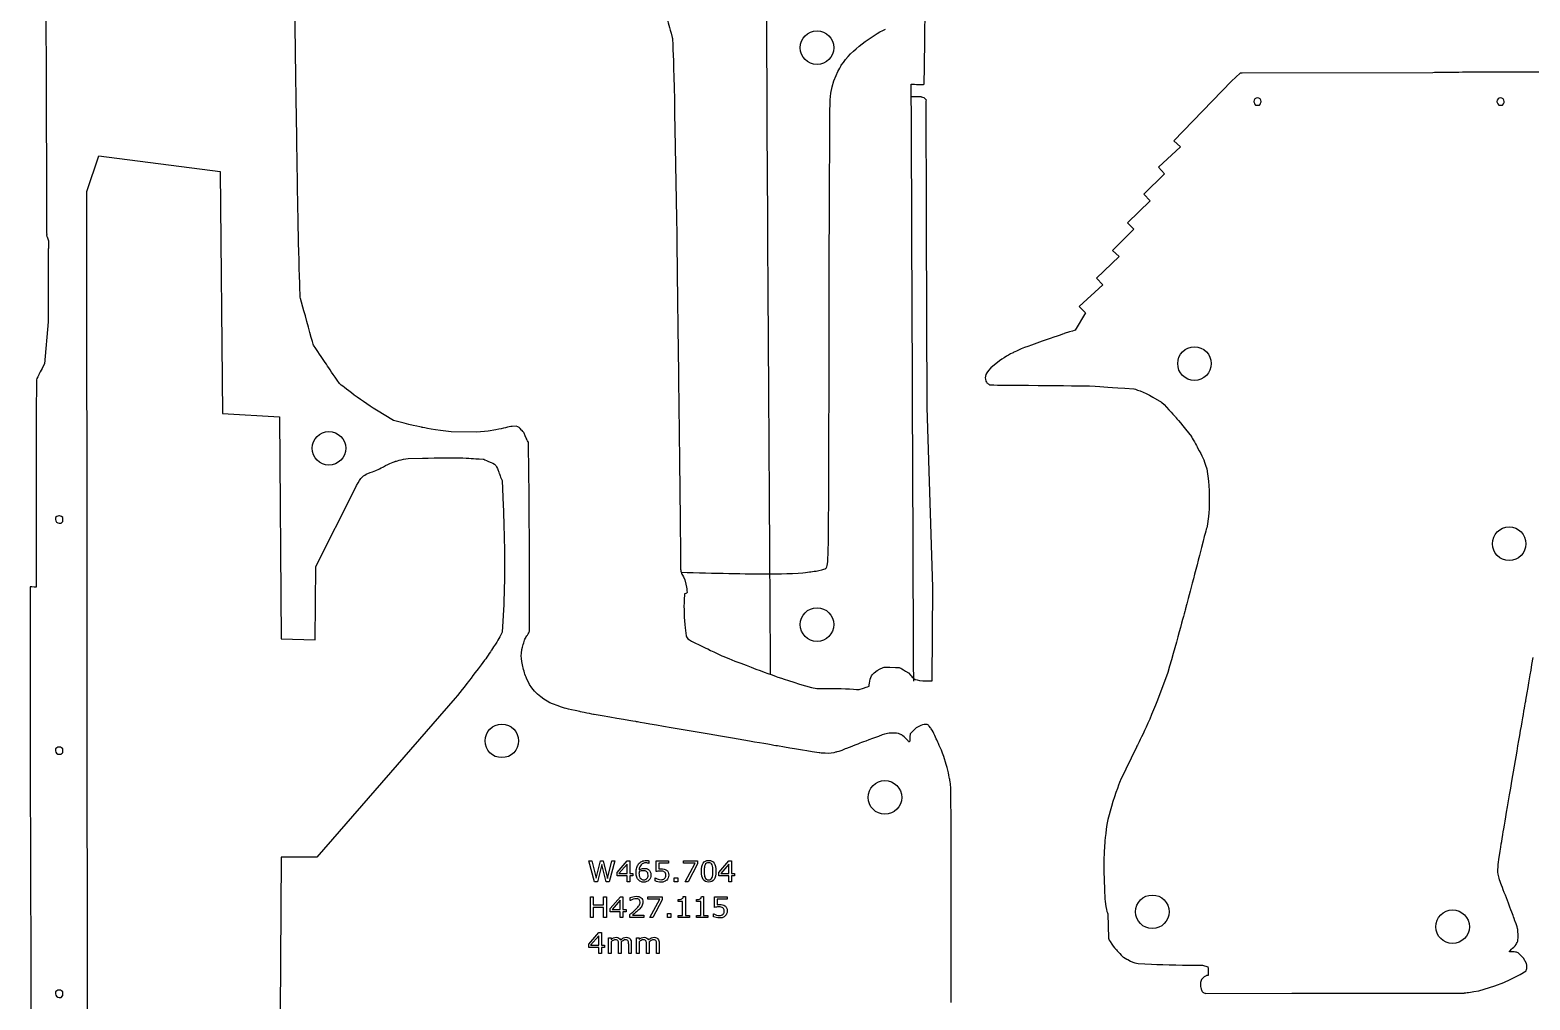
# Model space of a CAD drawing. Extents: x 81 to 204, y 60 to 194.
# Drawn here: x 81.6 to 140.1, y 118.9 to 156.8 of the extents above; entities that cross this region are included whole.
import ezdxf

# ---------------------------------------------------------------- set-up
doc = ezdxf.new("R2010")
doc.units = 0
doc.layers.add('Layer_1', color=7, linetype='CONTINUOUS')

msp = doc.modelspace()

# ---------------------------------------------------------------- linework, layer by layer
at = {"layer": 'Layer_1', "color": 5}
for points in [[(112.948751, 156.131551)], [(129.490667, 154.173525)], [(138.980686, 154.173525)], [(127.028697, 144.452614)], [(139.314864, 137.416905)], [(112.948751, 133.605057)], [(125.38482, 123.045096)], [(137.105898, 122.46168)]]:
    msp.add_lwpolyline(points, close=True, dxfattribs=at)
at = {"layer": 'Layer_1', "color": 7}
for points in [[(116.269796, 154.694242), (116.450414, 154.694242), (116.480904, 154.704031), (116.490615, 155.392186)], [(116.118912, 154.218442), (116.042344, 154.218442), (115.966734, 154.218442), (115.968586, 154.385261), (115.968586, 154.632038), (115.968586, 154.71435)], [(128.472943, 154.822461), (126.220606, 152.500372), (126.488597, 152.263728), (125.620838, 151.46375), (125.860273, 151.210782), (125.057352, 150.414749), (125.296726, 150.154888), (124.416465, 149.292404), (124.655897, 149.039436), (123.825127, 148.215461), (124.093116, 147.97882), (123.207235, 147.128211), (123.446609, 146.868351), (122.530007, 146.025439), (122.769442, 145.772473), (122.376168, 145.09936)], [(136.334294, 155.153706), (128.889702, 155.140794), (128.817206, 155.138678), (128.472943, 154.822461)], [(136.775235, 155.168602), (136.540071, 155.162728)], [(143.84116, 155.172777), (139.215685, 155.172835), (137.669296, 155.170454)], [(116.55267, 154.037493), (116.554257, 154.060512), (116.560951, 154.076916), (116.520753, 154.139807)], [(106.744836, 152.952384), (106.807593, 149.479913)], [(116.426752, 131.405696), (116.785524, 131.408607), (116.812324, 135.063323), (116.593971, 142.082348), (116.570582, 149.205963), (116.561957, 151.595151)], [(121.080932, 144.667184), (120.661859, 144.521296)], [(119.41628, 143.898779), (119.084849, 143.625049), (118.984765, 143.527153), (118.925422, 143.436777)], [(118.864168, 143.188343), (118.879064, 143.113281)], [(120.553155, 142.949692), (120.924235, 142.947311)], [(125.406835, 142.490082), (125.743459, 142.29429)], [(127.510929, 139.69319), (127.571362, 139.211362)], [(127.570304, 137.820299), (127.528603, 137.453873)], [(106.983406, 135.645988), (107.001053, 135.605374)], [(107.119195, 134.807576), (107.104008, 134.553682)], [(107.144204, 133.481591), (107.179208, 133.165334)], [(114.459932, 131.655648), (114.522689, 131.716502)], [(115.863028, 131.717005), (115.957778, 131.623078)], [(125.987135, 131.729102), (125.582839, 130.657026)], [(112.28597, 131.106505), (112.944174, 131.109151)], [(124.761786, 128.816812), (124.139132, 127.531439)], [(139.421156, 127.49263), (139.622003, 128.661374)], [(123.787879, 126.501747), (123.64199, 125.989567)], [(105.729071, 124.381702), (105.729071, 124.277242), (105.723602, 124.277242)], [(106.007445, 123.959459), (106.007445, 124.378937), (106.497475, 124.378937), (106.497475, 124.283229), (106.112998, 124.283229), (106.112998, 124.066652)], [(105.972443, 123.595215), (105.972443, 123.710613), (105.9801, 123.710613)], [(138.923953, 123.697354), (138.881019, 123.859515)], [(107.067355, 122.981614), (107.152125, 122.981614), (107.152125, 122.247663), (107.318386, 122.247663), (107.318386, 122.164517)], [(107.780524, 122.981614), (107.865295, 122.981614), (107.865295, 122.247663), (108.031555, 122.247663), (108.031555, 122.164517)], [(139.290383, 122.721809), (139.168695, 123.035729)], [(105.006055, 122.830119), (105.000586, 122.830119), (105.000586, 122.944969)], [(107.318386, 122.164517), (106.877577, 122.164517), (106.877577, 122.247647), (107.047119, 122.247647), (107.047119, 122.793464), (106.877577, 122.793464), (106.877577, 122.867843)], [(108.031555, 122.164517), (107.590746, 122.164517), (107.590746, 122.247647), (107.760288, 122.247647), (107.760288, 122.793464), (107.590746, 122.793464), (107.590746, 122.867843)], [(108.289148, 122.559376), (108.289148, 122.978855), (108.779179, 122.978855), (108.779179, 122.883144), (108.394701, 122.883144), (108.394701, 122.666569)], [(123.541499, 122.786047), (123.569116, 122.600101)], [(105.531634, 122.164517), (104.98035, 122.164517), (104.98035, 122.27882)], [(105.093562, 122.258066), (105.531636, 122.258066), (105.531634, 122.164517)], [(108.254146, 122.19513), (108.254146, 122.310525), (108.261803, 122.310525)], [(123.649515, 122.31393), (123.667004, 121.354927), (123.702411, 121.286974), (123.737412, 121.224215)], [(104.254055, 121.22055), (104.254055, 120.764427), (104.151236, 120.764427), (104.151236, 121.375326), (104.254055, 121.375326), (104.254055, 121.307508)], [(105.343487, 121.22055), (105.343487, 120.764427), (105.240668, 120.764427), (105.240668, 121.375326), (105.343487, 121.375326), (105.343487, 121.307508)], [(139.663083, 121.435342), (139.663083, 121.531869)], [(104.648375, 121.155473), (104.648375, 120.764432), (104.545557, 120.764432), (104.545557, 121.112267)], [(105.042698, 120.76443), (104.939879, 120.76443), (104.939879, 121.112264)], [(105.042698, 121.160932), (105.042698, 120.76443)], [(105.737808, 121.155473), (105.737808, 120.764432), (105.63499, 120.764432), (105.63499, 121.112267)], [(106.13214, 120.76443), (106.029321, 120.76443), (106.029321, 121.112264)], [(106.13213, 121.160932), (106.13214, 120.76443)], [(139.348049, 120.871477), (139.404521, 120.924119)], [(139.560104, 120.818672), (139.506367, 120.823858)], [(139.990931, 120.371441), (139.870474, 120.572564), (139.769842, 120.685229), (139.705993, 120.745665)], [(124.827128, 120.365843), (125.348746, 120.340416)], [(127.33813, 120.303637), (127.556892, 120.238695)], [(139.743733, 119.94198), (139.975624, 120.090327)], [(127.265552, 119.541621), (127.269679, 119.47299)], [(127.303837, 119.750684), (127.285104, 119.707337)], [(127.56102, 120.039069), (127.56102, 119.902205), (127.548981, 119.898766), (127.537366, 119.898766)], [(138.12543, 119.307152), (138.7582, 119.492691), (139.104391, 119.633521), (139.360481, 119.747551)], [(127.432252, 119.211426), (127.445931, 119.20624), (127.45961, 119.20161), (130.824195, 119.20624)], [(135.870794, 119.213754), (137.553221, 119.216638)]]:
    msp.add_lwpolyline(points, dxfattribs=at)
at = {"layer": 'Layer_1', "color": 1}
for points in [[(81.589553, 125.958394), (81.597072, 118.539712), (83.813694, 116.323228), (83.779102, 150.518163), (84.254366, 151.903892), (88.991691, 151.30147), (89.080017, 141.841588), (91.311679, 141.720312), (91.372385, 133.04333), (92.698366, 133.012976), (92.728309, 135.875356), (94.244614, 138.890058)], [(82.207418, 151.277598), (82.216442, 148.888567)], [(82.282072, 148.295169), (82.275099, 148.285326), (82.272229, 148.253054), (82.272229, 148.241846), (82.27934, 148.237716), (82.269085, 147.550112), (82.27934, 145.426195), (82.13851, 143.789024)], [(82.250076, 148.706444), (82.265252, 148.662691)], [(82.288498, 148.386776), (82.288498, 148.354784)], [(92.263443, 145.854712), (92.127673, 146.336538)], [(81.817338, 143.166504), (81.812144, 141.803057)], [(95.763524, 141.576243), (95.095747, 141.977809)], [(99.755411, 141.209812), (99.449416, 141.154439), (99.017358, 141.114242), (98.013096, 141.134614)], [(100.543644, 141.355288), (100.393244, 141.345033)], [(101.044613, 139.4999), (101.031077, 140.722519)], [(96.333806, 140.088063), (96.893567, 140.103373)], [(99.464723, 139.977855), (99.567678, 139.937659)], [(94.696772, 139.473334), (94.842249, 139.545935)], [(99.994267, 139.234745), (100.039387, 138.2581)], [(81.80695, 137.753201), (81.80695, 135.066785), (81.766752, 135.069655), (81.72669, 135.071965)], [(81.606234, 135.079756), (81.566036, 135.082067), (81.566036, 131.998865), (81.566036, 128.915531), (81.56836, 127.369009)], [(100.05976, 134.384074), (99.999327, 133.314317)], [(100.993341, 133.195408), (101.020959, 133.245727)], [(100.749966, 132.486208), (100.762818, 132.628127)], [(100.835421, 131.857394), (100.796316, 132.036647)], [(98.167865, 130.727034), (92.758389, 124.516746), (91.371566, 124.516746), (91.297733, 112.35226), (91.578433, 112.290593)], [(102.181227, 130.428458), (101.958908, 130.511588)], [(108.077862, 129.321241), (106.90898, 129.522504)], [(116.266565, 129.630416), (116.16648, 129.570121), (116.053269, 129.46949), (115.932813, 129.341515)], [(116.595663, 129.702856), (116.525525, 129.706846)], [(114.697236, 129.241107), (114.45878, 129.153329)], [(115.106734, 129.3591), (115.03878, 129.350629)], [(115.814708, 129.104158), (115.762065, 129.160623)], [(115.912574, 129.125488), (115.910264, 129.079271)], [(112.74149, 128.575926), (112.615839, 128.579496)], [(117.33878, 128.141297), (117.24594, 128.457542)], [(117.526882, 123.887981), (117.524571, 125.570276), (117.522401, 127.252431)], [(82.56472, 119.268007), (82.56472, 119.189667)]]:
    msp.add_lwpolyline(points, dxfattribs=at)
for points in [[(92.581464, 140.489538)], [(99.331823, 129.063926)], [(114.287046, 126.854961)]]:
    msp.add_lwpolyline(points, close=True, dxfattribs=at)
at = {"layer": 'Layer_1', "color": 4}
for points in [[(82.56472, 137.785317), (82.56472, 137.706981)], [(82.56472, 128.758061), (82.56472, 128.680061)]]:
    msp.add_lwpolyline(points, dxfattribs=at)
at = {"layer": 'Layer_1', "color": 7}
for points in [[(104.394064, 124.37895), (104.18241, 123.564605), (104.060449, 123.564605), (103.889267, 124.240584), (103.721913, 123.564605), (103.602687, 123.564605), (103.387204, 124.37895), (103.498227, 124.37895), (103.669409, 123.701879), (103.837857, 124.37895), (103.947786, 124.37895), (104.117875, 123.695314), (104.287963, 124.37895)], [(105.101764, 123.793758), (104.980897, 123.793758), (104.980897, 123.564605), (104.87589, 123.564605), (104.87589, 123.793758), (104.485944, 123.793758), (104.485944, 123.919549), (104.880266, 124.37895), (104.980897, 124.37895), (104.980897, 123.881264), (105.101764, 123.881264)], [(104.87589, 123.881264), (104.87589, 124.248786), (104.560324, 123.881264)], [(107.631764, 124.256991), (107.263148, 123.564605), (107.146109, 123.564605), (107.538243, 124.283242), (107.074464, 124.283242), (107.074464, 124.37895), (107.631764, 124.37895)], [(109.07451, 123.793758), (108.953643, 123.793758), (108.953643, 123.564605), (108.848637, 123.564605), (108.848637, 123.793758), (108.458691, 123.793758), (108.458691, 123.919549), (108.853012, 124.37895), (108.953643, 124.37895), (108.953643, 123.881264), (109.07451, 123.881264)], [(108.848637, 123.881264), (108.848637, 124.248786), (108.53307, 123.881264)], [(105.697339, 123.824413)], [(105.808373, 123.82877)], [(106.502944, 123.823243)], [(106.852419, 123.564605), (106.721708, 123.564605), (106.721708, 123.720474), (106.852419, 123.720474)], [(108.197816, 123.723762)], [(108.341652, 123.97205)], [(104.0692, 122.164517), (103.960912, 122.164517), (103.960912, 122.563213), (103.554559, 122.563213), (103.554559, 122.164517), (103.446271, 122.164517), (103.446271, 122.978865), (103.554559, 122.978865), (103.554559, 122.659471), (103.960912, 122.659471), (103.960912, 122.978865), (104.0692, 122.978865)], [(104.83706, 122.393673), (104.716193, 122.393673), (104.716193, 122.164517), (104.611187, 122.164517), (104.611187, 122.393673), (104.22124, 122.393673), (104.22124, 122.519461), (104.615562, 122.978865), (104.716193, 122.978865), (104.716193, 122.481179), (104.83706, 122.481179)], [(104.611187, 122.481179), (104.611187, 122.848701), (104.29562, 122.481179)], [(106.246991, 122.856903), (105.878375, 122.164517), (105.761336, 122.164517), (106.15347, 122.883155), (105.689691, 122.883155), (105.689691, 122.978865), (106.246991, 122.978865)], [(108.784647, 122.423161)], [(106.587715, 122.164517), (106.457004, 122.164517), (106.457004, 122.320386), (106.587715, 122.320386)], [(103.99482, 120.993585), (103.873953, 120.993585), (103.873953, 120.76443), (103.768947, 120.76443), (103.768947, 120.993585), (103.379001, 120.993585), (103.379001, 121.119373), (103.773322, 121.578777), (103.873953, 121.578777), (103.873953, 121.081091), (103.99482, 121.081091)], [(103.768947, 121.081091), (103.768947, 121.448613), (103.45338, 121.081091)]]:
    msp.add_lwpolyline(points, close=True, dxfattribs=at)
at = {"layer": 'Layer_1', "color": 1}
for points in [[(82.17556, 160.790257), (82.183768, 158.414394), (82.198864, 153.666679), (82.207418, 151.277598)], [(92.024717, 149.919339), (92.024717, 149.919339), (91.961999, 153.391919), (91.876642, 160.226246)], [(110.482119, 131.656828), (110.407287, 143.059643), (110.332454, 154.462452), (110.319982, 160.276123)], [(113.24117, 155.443525), (113.646636, 156.067317), (114.422272, 156.587366), (114.959776, 156.859869)], [(112.800421, 154.092224), (112.835734, 154.819763), (113.24117, 155.443525), (113.24117, 155.443525)], [(112.765166, 147.526127), (112.782794, 150.809176), (112.782794, 150.809176), (112.800421, 154.092224)], [(116.067304, 131.401895), (116.035979, 139.011373), (116.004695, 146.620823), (115.973376, 154.230296)], [(92.127673, 146.336538), (92.08758, 146.447215), (92.024717, 149.919339), (92.024717, 149.919339)], [(82.21521, 148.811997), (82.209029, 148.795644), (82.22902, 148.764142), (82.22902, 148.764142)], [(82.218766, 148.835105), (82.21703, 148.835161), (82.21521, 148.811997), (82.21521, 148.811997)], [(82.216442, 148.888567), (82.218752, 148.858487), (82.218766, 148.858473), (82.218766, 148.835105)], [(82.22902, 148.764142), (82.22902, 148.764142), (82.253543, 148.719283), (82.250076, 148.706444)], [(82.265252, 148.662691), (82.281608, 148.615984), (82.27537, 148.633843), (82.27537, 148.633843)], [(82.27537, 148.633843), (82.281608, 148.587843), (82.281587, 148.587934), (82.290136, 148.523229)], [(82.28385, 148.32128), (82.28385, 148.32128), (82.283807, 148.31624), (82.282072, 148.295169)], [(82.288498, 148.354784), (82.283871, 148.351284), (82.28385, 148.32128), (82.28385, 148.32128)], [(82.290136, 148.523229), (82.290136, 148.523229), (82.290206, 148.452244), (82.288498, 148.386776)], [(112.752683, 138.762), (112.752683, 138.762), (112.765166, 141.687535), (112.765166, 147.526127)], [(92.629872, 144.519023), (92.629872, 144.519023), (92.399065, 145.372459), (92.263443, 145.854712)], [(93.644252, 143.022267), (93.13705, 143.770823), (93.137074, 143.770914), (92.629872, 144.519023)], [(82.13851, 143.789024), (81.98803, 143.518051), (81.907715, 143.362572), (81.907715, 143.362572)], [(81.907715, 143.362572), (81.907715, 143.362572), (81.827394, 143.206616), (81.817338, 143.166504)], [(95.095747, 141.977809), (94.427448, 142.379739), (93.644252, 143.022267), (93.644252, 143.022267)], [(81.812144, 141.803057), (81.806943, 140.439737), (81.80695, 137.753194), (81.80695, 137.753201)], [(92.581464, 140.489538), (92.581471, 140.851616), (92.874992, 141.145136), (93.237071, 141.145142)], [(93.237071, 141.145142), (93.599149, 141.145137), (93.892671, 140.851616), (93.892678, 140.489538)], [(96.878124, 141.304976), (96.878124, 141.304976), (96.315539, 141.415632), (95.763524, 141.576243)], [(98.013096, 141.134614), (97.440396, 141.194586), (96.878124, 141.304976), (96.878124, 141.304976)], [(100.393244, 141.345033), (100.242735, 141.335246), (100.061921, 141.264752), (99.755411, 141.209812)], [(100.759673, 141.194635), (100.664531, 141.305004), (100.664504, 141.30499), (100.543644, 141.355288)], [(100.855245, 141.084295), (100.855245, 141.084295), (100.759644, 141.194607), (100.759673, 141.194635)], [(100.969412, 140.82315), (100.969412, 140.82315), (100.925437, 140.913589), (100.855245, 141.084295)], [(101.031077, 140.722519), (101.013496, 140.732586), (100.969412, 140.82315), (100.969412, 140.82315)], [(93.237071, 139.833933), (92.874992, 139.833939), (92.581471, 140.127459), (92.581464, 140.489538)], [(93.892678, 140.489538), (93.892671, 140.127459), (93.599149, 139.833939), (93.237071, 139.833933)], [(95.369743, 139.76689), (95.585722, 139.89756), (95.826549, 139.977855), (95.826549, 139.977855)], [(95.826549, 139.977855), (95.826549, 139.977855), (96.067557, 140.058066), (96.333806, 140.088063)], [(96.893567, 140.103373), (97.453449, 140.118571), (98.307327, 140.11855), (98.307327, 140.11855)], [(98.307327, 140.11855), (98.784117, 140.093236), (98.784113, 140.093201), (99.261273, 140.068238)], [(99.261273, 140.068238), (99.261273, 140.068238), (99.361432, 140.018024), (99.464723, 139.977855)], [(94.244614, 138.890058), (94.432864, 139.304518), (94.550961, 139.400487), (94.696772, 139.473334)], [(94.842249, 139.545935), (94.998133, 139.591151), (94.998145, 139.591095), (95.183794, 139.679245)], [(95.183794, 139.679245), (95.183794, 139.679217), (95.369743, 139.76689), (95.369743, 139.76689)], [(99.567678, 139.937659), (99.672952, 139.907732), (99.7431, 139.827325), (99.7431, 139.827325)], [(99.7431, 139.827325), (99.7431, 139.827325), (99.813651, 139.747023), (99.84879, 139.616486)], [(99.84879, 139.616486), (99.84879, 139.616486), (99.894076, 139.488238), (99.894046, 139.488238)], [(99.894046, 139.488238), (99.939231, 139.360284), (99.939247, 139.360249), (99.994267, 139.234745)], [(101.06854, 135.841768), (101.06854, 135.841768), (101.058657, 138.277303), (101.044613, 139.4999)], [(100.039387, 138.2581), (100.084641, 137.281127), (100.11985, 135.453482), (100.05976, 134.384074)], [(112.621696, 135.792784), (112.715284, 135.823993), (112.740205, 135.836477), (112.752683, 138.762)], [(101.063892, 133.350866), (101.066202, 134.59653), (101.06623, 134.596642), (101.06854, 135.841768)], [(106.983121, 135.645996), (108.261739, 135.613863), (109.540364, 135.581688), (110.410454, 135.584318)], [(110.410454, 135.584318), (110.410454, 135.584318), (111.280578, 135.587208), (111.742174, 135.62437)], [(111.742174, 135.62437), (112.054058, 135.668005), (112.054058, 135.668005), (112.365971, 135.711703)], [(112.365971, 135.711703), (112.528138, 135.761638), (112.621696, 135.792784), (112.621696, 135.792784)], [(81.72669, 135.071965), (81.646367, 135.076865), (81.606234, 135.079756), (81.606234, 135.079756)], [(99.999327, 133.314317), (99.843725, 133.002833), (99.843712, 133.002847), (99.580121, 132.606349)], [(100.840343, 132.889279), (100.840343, 132.889307), (100.873157, 132.994558), (100.873157, 132.994558)], [(100.873157, 132.994558), (100.893154, 133.049981), (100.923063, 133.099971), (100.923063, 133.099971)], [(100.923063, 133.099971), (100.923063, 133.099971), (100.953057, 133.150157), (100.993341, 133.195408)], [(101.020959, 133.245727), (101.048643, 133.296004), (101.063892, 133.350866), (101.063892, 133.350866)], [(99.580121, 132.606349), (99.580121, 132.606321), (99.316648, 132.209424), (99.316648, 132.209424)], [(100.796316, 132.036647), (100.75771, 132.216404), (100.737543, 132.344351), (100.749966, 132.486208)], [(100.762818, 132.628127), (100.807598, 132.783698), (100.807573, 132.78367), (100.840343, 132.889279)], [(99.316648, 132.209424), (98.945073, 131.727606), (98.681139, 131.378676), (98.681139, 131.378676)], [(101.071685, 131.259627), (100.893116, 131.626225), (100.8931, 131.626232), (100.835421, 131.857394)], [(98.681139, 131.378676), (98.681139, 131.378676), (98.417579, 131.029802), (98.167865, 130.727034)], [(101.958908, 130.511588), (101.736762, 130.594228), (101.262691, 130.913147), (101.071685, 131.259627)], [(103.029892, 130.209148), (102.469982, 130.328373), (102.470051, 130.328247), (102.181227, 130.428458)], [(103.589654, 130.089784), (103.589654, 130.089784), (103.029892, 130.20912), (103.029892, 130.209148)], [(105.250616, 129.809767), (105.250616, 129.809767), (104.420848, 129.951785), (103.589654, 130.089784)], [(99.331823, 129.063926), (99.331831, 129.426005), (99.625352, 129.719525), (99.987431, 129.719531)], [(99.987431, 129.719531), (100.349509, 129.719525), (100.64303, 129.426005), (100.643038, 129.063926)], [(106.90898, 129.522504), (106.080503, 129.667952), (105.250616, 129.809767), (105.250616, 129.809767)], [(116.525525, 129.706846), (116.454933, 129.710767), (116.367169, 129.690507), (116.266565, 129.630416)], [(116.718856, 129.578843), (116.648292, 129.675134), (116.648257, 129.675113), (116.595663, 129.702856)], [(116.789001, 129.482181), (116.789001, 129.482181), (116.718856, 129.578815), (116.718856, 129.578843)], [(116.990942, 129.060237), (116.990942, 129.060237), (116.876723, 129.316418), (116.789001, 129.482181)], [(99.987431, 128.408322), (99.625352, 128.408328), (99.331831, 128.701848), (99.331823, 129.063926)], [(100.643038, 129.063926), (100.64303, 128.701848), (100.349509, 128.408328), (99.987431, 128.408322)], [(110.755391, 128.864435), (110.755391, 128.864435), (109.246688, 129.120546), (108.077862, 129.321241)], [(112.377656, 128.595765), (111.566327, 128.730174), (111.566306, 128.730279), (110.755391, 128.864435)], [(113.703091, 128.86825), (113.703119, 128.868278), (113.389303, 128.746702), (113.389303, 128.746702)], [(114.45878, 129.153329), (114.017081, 128.989946), (114.016983, 128.989932), (113.703091, 128.86825)], [(115.03878, 129.350629), (114.970911, 129.341627), (114.935874, 129.329145), (114.697236, 129.241107)], [(115.303894, 129.36323), (115.207253, 129.36442), (115.207337, 129.36435), (115.106734, 129.3591)], [(115.400563, 129.36148), (115.400563, 129.361473), (115.303866, 129.36323), (115.303894, 129.36323)], [(115.583911, 129.303775), (115.583911, 129.303775), (115.493389, 129.35408), (115.400563, 129.36148)], [(115.762065, 129.160623), (115.673944, 129.25347), (115.583911, 129.303775), (115.583911, 129.303775)], [(115.884846, 129.027727), (115.884846, 129.027727), (115.867303, 129.047573), (115.814708, 129.104158)], [(115.905084, 129.020342), (115.894912, 129.023702), (115.894961, 129.023702), (115.884846, 129.027727)], [(115.910264, 129.079271), (115.907394, 129.03288), (115.905084, 129.020342), (115.905084, 129.020342)], [(115.920373, 129.260023), (115.920373, 129.260023), (115.915473, 129.205832), (115.912574, 129.125488)], [(115.932813, 129.341515), (115.925007, 129.31387), (115.920373, 129.260023), (115.920373, 129.260023)], [(117.24594, 128.457542), (117.105252, 128.804196), (116.990942, 129.060237), (116.990942, 129.060237)], [(112.615839, 128.579496), (112.490286, 128.583417), (112.377656, 128.595765), (112.377656, 128.595765)], [(113.041473, 128.623508), (113.041473, 128.623508), (112.879811, 128.581128), (112.74149, 128.575926)], [(113.389303, 128.746702), (113.20326, 128.666379), (113.041473, 128.623508), (113.041473, 128.623508)], [(117.477143, 127.538602), (117.477143, 127.538602), (117.432005, 127.824717), (117.33878, 128.141297)], [(81.56836, 127.369009), (81.56836, 126.530742), (81.571811, 126.143926), (81.589553, 125.958394)], [(114.287046, 126.854961), (114.287049, 127.217043), (114.580574, 127.510569), (114.942657, 127.510572)], [(114.942657, 127.510572), (115.304738, 127.510565), (115.598259, 127.217041), (115.598262, 126.854961)], [(117.522401, 127.252431), (117.499748, 127.395471), (117.499741, 127.395527), (117.477143, 127.538602)], [(114.942657, 126.199356), (114.580577, 126.199359), (114.287053, 126.49288), (114.287046, 126.854961)], [(115.598262, 126.854961), (115.598255, 126.492883), (115.304735, 126.199363), (114.942657, 126.199356)], [(117.53426, 118.841109), (117.53426, 118.841109), (117.53209, 120.523432), (117.526882, 123.887981)], [(82.705838, 119.331195), (82.705838, 119.331195), (82.627896, 119.331195), (82.56472, 119.268007)], [(82.56472, 119.189667), (82.56472, 119.11162), (82.627896, 119.048526), (82.705838, 119.048526)], [(82.847377, 119.268036), (82.784173, 119.331195), (82.705838, 119.331195), (82.705838, 119.331195)], [(82.705838, 119.048526), (82.705838, 119.048526), (82.705838, 119.048526), (82.784173, 119.048526)], [(82.784173, 119.048526), (82.847349, 119.11162), (82.847349, 119.11162), (82.847349, 119.11162)], [(82.847349, 119.11162), (82.847377, 119.268036), (82.847377, 119.268036), (82.847377, 119.268036)]]:
    msp.add_open_spline(points, degree=3, dxfattribs=at)
at = {"layer": 'Layer_1', "color": 7}
for points in [[(116.490615, 155.392186), (116.500775, 156.080341), (116.490636, 157.445988), (116.561166, 158.264265)], [(106.370887, 157.499513), (106.50615, 157.017257), (106.506145, 157.017178), (106.641744, 156.535318)], [(106.641744, 156.535318), (106.641744, 156.535318), (106.682053, 156.424881), (106.744836, 152.952384)], [(115.968586, 154.71435), (115.968615, 154.714324), (116.043786, 154.709058), (116.043786, 154.709058)], [(116.043786, 154.709058), (116.043786, 154.709058), (116.119005, 154.704031), (116.269796, 154.694242)], [(136.540071, 155.162728), (136.487876, 155.16167), (136.441561, 155.159897), (136.334294, 155.153706)], [(137.669296, 155.170454), (137.12812, 155.169925), (137.128057, 155.169925), (136.775235, 155.168602)], [(116.373772, 154.206535), (116.373772, 154.206535), (116.273183, 154.226379), (116.118912, 154.218442)], [(116.520753, 154.139807), (116.47394, 154.186242), (116.373772, 154.206535), (116.373772, 154.206535)], [(116.561957, 151.595151), (116.553067, 153.984179), (116.550765, 154.014104), (116.55267, 154.037493)], [(106.807593, 149.479913), (106.89295, 142.645672), (106.932973, 139.215932), (106.932973, 139.215932)], [(121.947236, 144.968394), (121.947236, 144.968394), (121.500434, 144.813001), (121.080932, 144.667184)], [(122.376168, 145.09936), (122.301185, 145.0765), (122.301304, 145.076421), (121.947236, 144.968394)], [(119.958541, 144.230069), (119.958541, 144.230069), (119.647467, 144.074526), (119.41628, 143.898779)], [(120.661859, 144.521296), (120.270143, 144.386012), (119.958541, 144.230069), (119.958541, 144.230069)], [(118.925422, 143.436777), (118.866528, 143.346247), (118.848894, 143.26362), (118.864168, 143.188343)], [(118.879064, 143.113281), (118.927081, 143.045384), (118.927017, 143.04537), (118.975733, 143.00636)], [(118.975733, 143.00636), (118.975733, 143.006382), (119.024821, 142.967393), (119.024821, 142.967393)], [(119.024821, 142.967393), (119.075126, 142.957233), (119.953884, 142.952073), (119.953876, 142.952073)], [(119.953876, 142.952073), (119.953876, 142.952073), (120.216295, 142.951015), (120.553155, 142.949692)], [(120.924235, 142.947311), (121.738763, 142.940326), (122.929613, 142.923234), (122.929613, 142.923234)], [(122.929613, 142.923234), (123.5994, 142.881911), (123.599443, 142.881972), (124.658665, 142.81686)], [(124.658665, 142.81686), (124.658665, 142.81686), (125.070793, 142.686199), (125.406835, 142.490082)], [(125.743459, 142.29429), (126.004667, 142.033101), (126.295835, 141.696654), (126.295835, 141.696654)], [(126.295835, 141.696654), (126.295835, 141.696654), (126.587123, 141.360369), (126.908647, 140.948619)], [(126.908647, 140.948619), (126.908647, 140.948619), (127.139422, 140.53171), (127.139443, 140.531739)], [(127.139443, 140.531739), (127.370549, 140.114922), (127.370578, 140.114954), (127.510929, 139.69319)], [(106.932973, 139.215932), (106.932973, 139.215932), (106.973256, 135.786349), (106.968113, 135.761399)], [(127.571362, 139.211362), (127.63133, 138.729111), (127.611595, 138.186814), (127.570304, 137.820299)], [(127.528603, 137.453873), (127.465767, 137.262796), (127.465836, 137.26274), (127.223565, 136.303724)], [(127.223565, 136.303724), (126.981294, 135.34471), (126.680206, 134.225059), (126.680206, 134.225059)], [(106.968113, 135.761399), (106.968113, 135.761399), (106.97097, 135.726368), (106.97097, 135.726263)], [(106.97097, 135.726263), (106.973351, 135.690941), (106.973351, 135.690835), (106.983406, 135.645988)], [(107.001053, 135.605374), (107.018622, 135.56529), (107.043908, 135.530259), (107.131628, 135.358465)], [(107.131628, 135.358465), (107.204491, 135.073165), (107.211887, 134.980534), (107.211887, 134.980534)], [(107.19453, 134.832447), (107.1695, 134.812074), (107.169474, 134.812074), (107.119195, 134.807576)], [(107.219401, 134.852291), (107.219401, 134.852291), (107.194451, 134.832447), (107.19453, 134.832447)], [(107.211887, 134.980534), (107.211887, 134.980534), (107.219401, 134.887692), (107.219401, 134.852291)], [(107.104008, 134.553682), (107.088794, 134.300264), (107.109167, 133.798112), (107.144204, 133.481591)], [(126.680206, 134.225059), (126.680206, 134.225059), (126.378944, 133.105303), (125.987135, 131.729102)], [(107.179208, 133.165334), (107.229489, 133.034815), (107.229537, 133.034947), (107.919994, 132.703477)], [(107.919994, 132.703477), (107.920025, 132.703451), (108.610331, 132.37206), (108.610331, 132.37206)], [(108.610331, 132.37206), (109.940953, 131.839507), (110.859903, 131.523383), (110.859903, 131.523383)], [(114.522689, 131.716502), (114.668109, 131.869643), (114.880506, 131.930603), (114.880506, 131.930603)], [(114.880506, 131.930603), (114.880506, 131.930603), (115.026013, 131.972169), (115.352351, 131.927693)], [(115.352351, 131.927693), (115.352351, 131.927693), (115.448577, 131.931397), (115.448606, 131.931397)], [(115.448606, 131.931397), (115.528132, 131.934307), (115.528177, 131.934307), (115.863028, 131.717005)], [(139.96861, 130.658685), (140.110551, 131.488267), (140.110572, 131.488302), (140.252455, 132.318281)], [(110.859903, 131.523383), (110.859903, 131.523383), (111.77874, 131.206703), (112.28597, 131.106505)], [(113.93914, 131.068273), (114.229575, 131.163788), (114.229626, 131.163629), (114.323068, 131.194479)], [(114.323068, 131.194479), (114.323068, 131.194479), (114.361751, 131.560133), (114.459932, 131.655648)], [(115.957778, 131.623078), (116.047488, 131.534257), (116.029853, 131.440939), (116.426752, 131.405696)], [(112.944174, 131.109151), (113.279025, 131.111797), (113.93914, 131.068273), (113.93914, 131.068273)], [(125.582839, 130.657026), (125.178529, 129.585328), (124.761786, 128.816812), (124.761786, 128.816812)], [(139.622003, 128.661374), (139.822875, 129.829798), (139.96861, 130.658687), (139.96861, 130.658685)], [(124.139132, 127.531439), (124.139132, 127.531439), (123.933291, 127.014071), (123.787879, 126.501747)], [(139.030525, 125.172507), (139.030525, 125.172507), (139.16501, 125.983468), (139.421156, 127.49263)], [(123.64199, 125.989567), (123.556612, 125.482369), (123.518803, 124.967669), (123.518803, 124.967669)], [(123.518803, 124.967669), (123.518803, 124.967669), (123.48142, 124.453102), (123.491593, 123.93059)], [(138.883956, 124.248508), (138.896445, 124.361578), (139.030525, 125.172507), (139.030525, 125.172507)], [(105.2549, 124.114253), (105.270578, 124.170038), (105.295371, 124.219624), (105.32928, 124.263012)], [(105.32928, 124.263012), (105.361365, 124.304213), (105.402748, 124.336298), (105.453428, 124.359268)], [(105.42663, 124.226376), (105.379961, 124.177518), (105.352797, 124.111341), (105.345141, 124.027845)], [(105.61422, 124.300208), (105.53583, 124.300208), (105.4733, 124.275597), (105.42663, 124.226376)], [(105.453428, 124.359268), (105.504109, 124.382602), (105.563175, 124.39427), (105.630627, 124.39427)], [(105.677114, 124.292561), (105.656696, 124.297659), (105.635732, 124.300208), (105.61422, 124.300208)], [(105.630627, 124.39427), (105.652139, 124.39427), (105.670187, 124.393361), (105.684771, 124.391544)], [(105.723602, 124.277242), (105.713392, 124.28271), (105.697896, 124.287816), (105.677114, 124.292561)], [(105.684771, 124.391544), (105.699355, 124.389728), (105.714121, 124.386447), (105.729071, 124.381702)], [(107.778336, 123.970957), (107.778336, 124.115706), (107.801124, 124.222536), (107.8467, 124.291447)], [(107.8467, 124.291447), (107.892276, 124.360722), (107.963374, 124.39536), (108.059994, 124.39536)], [(107.921626, 124.219253), (107.909229, 124.192273), (107.900661, 124.157088), (107.895921, 124.1137)], [(107.974676, 124.28379), (107.952435, 124.269573), (107.934751, 124.248061), (107.921626, 124.219253)], [(108.059993, 124.305116), (108.02572, 124.305116), (107.997281, 124.298007), (107.974676, 124.28379)], [(108.144764, 124.28379), (108.122888, 124.298007), (108.094631, 124.305116), (108.059993, 124.305116)], [(108.059994, 124.39536), (108.157709, 124.39536), (108.228989, 124.360174), (108.273835, 124.289804)], [(108.197267, 124.220348), (108.184506, 124.248422), (108.167005, 124.26957), (108.144764, 124.28379)], [(108.223519, 124.116436), (108.219143, 124.157272), (108.210393, 124.191909), (108.197267, 124.220348)], [(108.273835, 124.289804), (108.319047, 124.219801), (108.341652, 124.113883), (108.341652, 123.97205)], [(138.879961, 124.12299), (138.879961, 124.123016), (138.883956, 124.248508), (138.883956, 124.248508)], [(105.231929, 123.922287), (105.231929, 123.99448), (105.239586, 124.058468), (105.2549, 124.114253)], [(105.257086, 123.741807), (105.240315, 123.791759), (105.231929, 123.851919), (105.231929, 123.922287)], [(105.329825, 123.621488), (105.298469, 123.651751), (105.274222, 123.691857), (105.257086, 123.741807)], [(105.416783, 123.566251), (105.383969, 123.578651), (105.354983, 123.597063), (105.329825, 123.621488)], [(105.34295, 123.926674), (105.34258, 123.919389), (105.342394, 123.910092), (105.342394, 123.898782)], [(105.342394, 123.898782), (105.342394, 123.841173), (105.348229, 123.795597), (105.359897, 123.762053)], [(105.344591, 123.950196), (105.343867, 123.94217), (105.343321, 123.934329), (105.34295, 123.926674)], [(105.426627, 123.984105), (105.400011, 123.97682), (105.372665, 123.965517), (105.344591, 123.950196)], [(105.345141, 124.027845), (105.375768, 124.04644), (105.405848, 124.060478), (105.435381, 124.069959)], [(105.359897, 123.762053), (105.371928, 123.728874), (105.388335, 123.702623), (105.409118, 123.6833)], [(105.409118, 123.6833), (105.425891, 123.667248), (105.443939, 123.655399), (105.463262, 123.64775)], [(105.513039, 123.995032), (105.482047, 123.995032), (105.453243, 123.991389), (105.426627, 123.984105)], [(105.435381, 124.069959), (105.465278, 124.079802), (105.499734, 124.084723), (105.538747, 124.084723)], [(105.463262, 123.64775), (105.482951, 123.640465), (105.504281, 123.636823), (105.527251, 123.636823)], [(105.577027, 123.989555), (105.556609, 123.993206), (105.53528, 123.995032), (105.513039, 123.995032)], [(105.726334, 123.625859), (105.672008, 123.57372), (105.605285, 123.547651), (105.526165, 123.547651)], [(105.527251, 123.636823), (105.580119, 123.636823), (105.621684, 123.652866), (105.651946, 123.684951)], [(105.538747, 124.084723), (105.573384, 124.084723), (105.603829, 124.081442), (105.63008, 124.07488)], [(105.632812, 123.966589), (105.616039, 123.978248), (105.597444, 123.985904), (105.577027, 123.989555)], [(105.63008, 124.07488), (105.656696, 124.068689), (105.68386, 124.055928), (105.71157, 124.036598)], [(105.682033, 123.908619), (105.672189, 123.93086), (105.655782, 123.950183), (105.632812, 123.966589)], [(105.651946, 123.684951), (105.682208, 123.717401), (105.697339, 123.763888), (105.697339, 123.824413)], [(105.697348, 123.824394), (105.697348, 123.858301), (105.692243, 123.886376), (105.682033, 123.908619)], [(105.71157, 124.036598), (105.743655, 124.014357), (105.767719, 123.986282), (105.783762, 123.952373)], [(105.80837, 123.82876), (105.80837, 123.745995), (105.781025, 123.678361), (105.726334, 123.625859)], [(105.783762, 123.952373), (105.800169, 123.918464), (105.808373, 123.877263), (105.808373, 123.82877)], [(106.076902, 123.561853), (106.035702, 123.570973), (106.000882, 123.582093), (105.972443, 123.595215)], [(105.9801, 123.710613), (106.009997, 123.691653), (106.044999, 123.675428), (106.085106, 123.661937)], [(106.084012, 123.972582), (106.054479, 123.968207), (106.028956, 123.963833), (106.007445, 123.959459)], [(106.176986, 123.979144), (106.144901, 123.979144), (106.113909, 123.976956), (106.084012, 123.972582)], [(106.085106, 123.661937), (106.125213, 123.648814), (106.16459, 123.642252), (106.203239, 123.642252)], [(106.112998, 124.066652), (106.128675, 124.068063), (106.144718, 124.069157), (106.161126, 124.069933)], [(106.161126, 124.069933), (106.177534, 124.070638), (106.191753, 124.070991), (106.203785, 124.070991)], [(106.267773, 123.970386), (106.240792, 123.976224), (106.21053, 123.979144), (106.176986, 123.979144)], [(106.203239, 123.642252), (106.229126, 123.642252), (106.254101, 123.645895), (106.278165, 123.65318)], [(106.203785, 124.070991), (106.247902, 124.070991), (106.28655, 124.067163), (106.31973, 124.059508)], [(106.331215, 123.567886), (106.295119, 123.554392), (106.253189, 123.547645), (106.205426, 123.547645)], [(106.337231, 123.941401), (106.318271, 123.955265), (106.295119, 123.964927), (106.267773, 123.970386)], [(106.278165, 123.65318), (106.302594, 123.660464), (106.324288, 123.673225), (106.343247, 123.691462)], [(106.31973, 124.059508), (106.352909, 124.052223), (106.383353, 124.039097), (106.411063, 124.02013)], [(106.425283, 123.626951), (106.399031, 123.60143), (106.367675, 123.581741), (106.331215, 123.567886)], [(106.377155, 123.894913), (106.367676, 123.914237), (106.354368, 123.929733), (106.337231, 123.941401)], [(106.343247, 123.691462), (106.35929, 123.707143), (106.371322, 123.725921), (106.379343, 123.747795)], [(106.391921, 123.823815), (106.391921, 123.851889), (106.386999, 123.875588), (106.377155, 123.894913)], [(106.379343, 123.747795), (106.387729, 123.76967), (106.391921, 123.79501), (106.391921, 123.823815)], [(106.411063, 124.02013), (106.440232, 124.000078), (106.462837, 123.974191), (106.47888, 123.94247)], [(106.482162, 123.714457), (106.468306, 123.67982), (106.449347, 123.650651), (106.425283, 123.626951)], [(106.47888, 123.94247), (106.494923, 123.91075), (106.502944, 123.871008), (106.502944, 123.823243)], [(106.502945, 123.823291), (106.502945, 123.785372), (106.496017, 123.749095), (106.482162, 123.714457)], [(107.845606, 123.651563), (107.800759, 123.720838), (107.778336, 123.827303), (107.778336, 123.970957)], [(108.059994, 123.547651), (107.96228, 123.547651), (107.890817, 123.582288), (107.845606, 123.651563)], [(107.895921, 124.1137), (107.891547, 124.070312), (107.88936, 124.022731), (107.88936, 123.970957)], [(107.88936, 123.970957), (107.88936, 123.914079), (107.891365, 123.866498), (107.895376, 123.828215)], [(107.895376, 123.828215), (107.899387, 123.789931), (107.907955, 123.755658), (107.921081, 123.725395)], [(107.921081, 123.725395), (107.933112, 123.696956), (107.950066, 123.675262), (107.971943, 123.660313)], [(107.971943, 123.660313), (107.994184, 123.645373), (108.023535, 123.637903), (108.059995, 123.637903)], [(108.272742, 123.649923), (108.227166, 123.581741), (108.15625, 123.547651), (108.059994, 123.547651)], [(108.059995, 123.637903), (108.094268, 123.637903), (108.122708, 123.645011), (108.145313, 123.659228)], [(108.145313, 123.659228), (108.167919, 123.673445), (108.18542, 123.694956), (108.197816, 123.723762)], [(108.197815, 123.723755), (108.210577, 123.753287), (108.219145, 123.787925), (108.223519, 123.827667)], [(108.230629, 123.97205), (108.230629, 124.027472), (108.228259, 124.0756), (108.223519, 124.116436)], [(108.223519, 123.827667), (108.228259, 123.867774), (108.230629, 123.915902), (108.230629, 123.97205)], [(108.341652, 123.97205), (108.341652, 123.825843), (108.318682, 123.718467), (108.272742, 123.649923)], [(123.491593, 123.93059), (123.491593, 123.93059), (123.506304, 123.513958), (123.506357, 123.513988)], [(138.881019, 123.859515), (138.875833, 123.997429), (138.875913, 123.997429), (138.879961, 124.12299)], [(139.168695, 123.035729), (139.046622, 123.349512), (138.966501, 123.535506), (138.923953, 123.697354)], [(105.103952, 122.979971), (105.14734, 122.990554), (105.189269, 122.995846), (105.229741, 122.995846)], [(105.229741, 122.995846), (105.313235, 122.995846), (105.378682, 122.97561), (105.426081, 122.935137)], [(105.526165, 123.547651), (105.486058, 123.547651), (105.449598, 123.553851), (105.416783, 123.566251)], [(106.205426, 123.547645), (106.160944, 123.547645), (106.118103, 123.552381), (106.076902, 123.561853)], [(107.0504, 122.924737), (107.060245, 122.938954), (107.065896, 122.957913), (107.067355, 122.981614)], [(107.76357, 122.924737), (107.773414, 122.938954), (107.779065, 122.957913), (107.780524, 122.981614)], [(123.506357, 123.513988), (123.521571, 123.097174), (123.521623, 123.097139), (123.541499, 122.786047)], [(105.000586, 122.944969), (105.026473, 122.957722), (105.060928, 122.96939), (105.103952, 122.979971)], [(105.119265, 122.883716), (105.080617, 122.872056), (105.04288, 122.854191), (105.006055, 122.830119)], [(105.095201, 122.377266), (105.133849, 122.41008), (105.169763, 122.442712), (105.202942, 122.475162)], [(105.227006, 122.901205), (105.193827, 122.901205), (105.157913, 122.895375), (105.119265, 122.883716)], [(105.202942, 122.475162), (105.272946, 122.542978), (105.320892, 122.596757), (105.346779, 122.6365)], [(105.33092, 122.469172), (105.291907, 122.430888), (105.251618, 122.393699), (105.210053, 122.357602)], [(105.343498, 122.865108), (105.315788, 122.889172), (105.276957, 122.901205), (105.227006, 122.901205)], [(105.400378, 122.541911), (105.381418, 122.520035), (105.358266, 122.495789), (105.33092, 122.469172)], [(105.38561, 122.766116), (105.38561, 122.808411), (105.371572, 122.841408), (105.343498, 122.865108)], [(105.346779, 122.6365), (105.372666, 122.676607), (105.38561, 122.719812), (105.38561, 122.766116)], [(105.450693, 122.608634), (105.436474, 122.586028), (105.419703, 122.563787), (105.400378, 122.541911)], [(105.426081, 122.935137), (105.47348, 122.895032), (105.497179, 122.840523), (105.497179, 122.771612)], [(105.485149, 122.684654), (105.477492, 122.658038), (105.466006, 122.632698), (105.450693, 122.608634)], [(105.497179, 122.771612), (105.497179, 122.74062), (105.493169, 122.711634), (105.485149, 122.684654)], [(106.877577, 122.867843), (106.900547, 122.867843), (106.925158, 122.869669), (106.95141, 122.87332)], [(106.95141, 122.87332), (106.977661, 122.877324), (106.997532, 122.882977), (107.011023, 122.89028)], [(107.011023, 122.89028), (107.027794, 122.899399), (107.04092, 122.910885), (107.0504, 122.924737)], [(107.590746, 122.867843), (107.613716, 122.867843), (107.638327, 122.869669), (107.664579, 122.87332)], [(107.664579, 122.87332), (107.690831, 122.877324), (107.710702, 122.882977), (107.724192, 122.89028)], [(107.724192, 122.89028), (107.740963, 122.899399), (107.754089, 122.910885), (107.76357, 122.924737)], [(108.365715, 122.5725), (108.336182, 122.568125), (108.31066, 122.563751), (108.289148, 122.559376)], [(108.45869, 122.579061), (108.426604, 122.579061), (108.395613, 122.576874), (108.365715, 122.5725)], [(108.394701, 122.666569), (108.410379, 122.667981), (108.426422, 122.669074), (108.44283, 122.66985)], [(108.44283, 122.66985), (108.459237, 122.670556), (108.473457, 122.670909), (108.485488, 122.670909)], [(108.549477, 122.570303), (108.522496, 122.576142), (108.492233, 122.579061), (108.45869, 122.579061)], [(108.485488, 122.670909), (108.529606, 122.670909), (108.568254, 122.667081), (108.601433, 122.659426)], [(108.618934, 122.541316), (108.599975, 122.55518), (108.576822, 122.564842), (108.549477, 122.570303)], [(108.601433, 122.659426), (108.634612, 122.652141), (108.665057, 122.639015), (108.692767, 122.620048)], [(108.658858, 122.494828), (108.649379, 122.514154), (108.636071, 122.529649), (108.618934, 122.541316)], [(108.673625, 122.423732), (108.673625, 122.451806), (108.668703, 122.475505), (108.658858, 122.494828)], [(108.661047, 122.34771), (108.669432, 122.369587), (108.673625, 122.394928), (108.673625, 122.423732)], [(108.692767, 122.620048), (108.721935, 122.599994), (108.744541, 122.574107), (108.760584, 122.542387)], [(108.760584, 122.542387), (108.776626, 122.510666), (108.784647, 122.470923), (108.784647, 122.423161)], [(108.784648, 122.423206), (108.784648, 122.385286), (108.777721, 122.349007), (108.763865, 122.314369)], [(123.569116, 122.600101), (123.596858, 122.414541), (123.631936, 122.354044), (123.649515, 122.31393)], [(139.541411, 122.041592), (139.453747, 122.280111), (139.453766, 122.280069), (139.290383, 122.721809)], [(104.98035, 122.27882), (105.018634, 122.311635), (105.056917, 122.344451), (105.095201, 122.377266)], [(105.210053, 122.357602), (105.168488, 122.321871), (105.129658, 122.288692), (105.093562, 122.258066)], [(108.358606, 122.161766), (108.317405, 122.170885), (108.282585, 122.182006), (108.254146, 122.19513)], [(108.261803, 122.310525), (108.291701, 122.291567), (108.326703, 122.275342), (108.36681, 122.261852)], [(108.487129, 122.147558), (108.442647, 122.147558), (108.399806, 122.152294), (108.358606, 122.161766)], [(108.36681, 122.261852), (108.406916, 122.248729), (108.446294, 122.242167), (108.484942, 122.242167)], [(108.484942, 122.242167), (108.510829, 122.242167), (108.535805, 122.24581), (108.559869, 122.253095)], [(108.612918, 122.167798), (108.576822, 122.154304), (108.534893, 122.147558), (108.487129, 122.147558)], [(108.559869, 122.253095), (108.584297, 122.260379), (108.605991, 122.273141), (108.624951, 122.29138)], [(108.706987, 122.226864), (108.680735, 122.201342), (108.649379, 122.181654), (108.612918, 122.167798)], [(108.624951, 122.29138), (108.640993, 122.307061), (108.653025, 122.325837), (108.661047, 122.34771)], [(108.763865, 122.314369), (108.75001, 122.279732), (108.73105, 122.250563), (108.706987, 122.226864)], [(139.62919, 121.802864), (139.62919, 121.802864), (139.541364, 122.041563), (139.541411, 122.041592)], [(104.254055, 121.307508), (104.28614, 121.334125), (104.318043, 121.354908), (104.349764, 121.369857)], [(104.338279, 121.273599), (104.310204, 121.259753), (104.28213, 121.24207), (104.254055, 121.22055)], [(104.42305, 121.294395), (104.394975, 121.294395), (104.366718, 121.287463), (104.338279, 121.273599)], [(104.349764, 121.369857), (104.381849, 121.384797), (104.41594, 121.392267), (104.452036, 121.392267)], [(104.490867, 121.282357), (104.475189, 121.290383), (104.452583, 121.294395), (104.42305, 121.294395)], [(104.452036, 121.392267), (104.493601, 121.392267), (104.528786, 121.383518), (104.557589, 121.366021)], [(104.526963, 121.247355), (104.518577, 121.263036), (104.506545, 121.274703), (104.490867, 121.282357)], [(104.541729, 121.188835), (104.539542, 121.213263), (104.534619, 121.232769), (104.526963, 121.247355)], [(104.557589, 121.366021), (104.586758, 121.348523), (104.608452, 121.324277), (104.622672, 121.293281)], [(104.622672, 121.293281), (104.664237, 121.328284), (104.702156, 121.353442), (104.736429, 121.368754)], [(104.73096, 121.272512), (104.702156, 121.258295), (104.673352, 121.240064), (104.644548, 121.21782)], [(104.817371, 121.294393), (104.788568, 121.294393), (104.759764, 121.287099), (104.73096, 121.272512)], [(104.736429, 121.368754), (104.770702, 121.384435), (104.807345, 121.392275), (104.846357, 121.392275)], [(104.885188, 121.282354), (104.86951, 121.29038), (104.846905, 121.294393), (104.817371, 121.294393)], [(104.846357, 121.392275), (104.913445, 121.392275), (104.962849, 121.371857), (104.99457, 121.331019)], [(104.921284, 121.246805), (104.912898, 121.262486), (104.900866, 121.274336), (104.885188, 121.282354)], [(104.936051, 121.188284), (104.933863, 121.212714), (104.928941, 121.232221), (104.921284, 121.246805)], [(104.99457, 121.331019), (105.026655, 121.290548), (105.042698, 121.233853), (105.042698, 121.160932)], [(105.343487, 121.307508), (105.375573, 121.334125), (105.407476, 121.354908), (105.439196, 121.369857)], [(105.427711, 121.273599), (105.399637, 121.259753), (105.371562, 121.24207), (105.343487, 121.22055)], [(105.512482, 121.294395), (105.484407, 121.294395), (105.45615, 121.287463), (105.427711, 121.273599)], [(105.439196, 121.369857), (105.471282, 121.384797), (105.505372, 121.392267), (105.541468, 121.392267)], [(105.580299, 121.282357), (105.564621, 121.290383), (105.542016, 121.294395), (105.512482, 121.294395)], [(105.541468, 121.392267), (105.583033, 121.392267), (105.618218, 121.383518), (105.647022, 121.366021)], [(105.616395, 121.247355), (105.608009, 121.263036), (105.595977, 121.274703), (105.580299, 121.282357)], [(105.631161, 121.188835), (105.628974, 121.213263), (105.624052, 121.232769), (105.616395, 121.247355)], [(105.647022, 121.366021), (105.67619, 121.348523), (105.697884, 121.324277), (105.712104, 121.293281)], [(105.712104, 121.293281), (105.753669, 121.328284), (105.791588, 121.353442), (105.825861, 121.368754)], [(105.820402, 121.272512), (105.791598, 121.258295), (105.762794, 121.240064), (105.73399, 121.21782)], [(105.906814, 121.294393), (105.87801, 121.294393), (105.849206, 121.287099), (105.820402, 121.272512)], [(105.825861, 121.368754), (105.860134, 121.384435), (105.896777, 121.392275), (105.93579, 121.392275)], [(105.97463, 121.282354), (105.958953, 121.29038), (105.936347, 121.294393), (105.906814, 121.294393)], [(105.93579, 121.392275), (106.002877, 121.392275), (106.052281, 121.371857), (106.084002, 121.331019)], [(106.010726, 121.246805), (106.002341, 121.262486), (105.990309, 121.274336), (105.97463, 121.282354)], [(106.025493, 121.188284), (106.023306, 121.212714), (106.018383, 121.232221), (106.010726, 121.246805)], [(106.084002, 121.331019), (106.116087, 121.290548), (106.13213, 121.233853), (106.13213, 121.160932)], [(139.553828, 121.064946), (139.604104, 121.155365), (139.604194, 121.155449), (139.654457, 121.245839)], [(139.650647, 121.700047), (139.650647, 121.700047), (139.642128, 121.767867), (139.62919, 121.802864)], [(139.663083, 121.531869), (139.65959, 121.632102), (139.650647, 121.700047), (139.650647, 121.700047)], [(139.654457, 121.245839), (139.654457, 121.245839), (139.661866, 121.338615), (139.663083, 121.435342)], [(104.545557, 121.112267), (104.545557, 121.139247), (104.544281, 121.16477), (104.541729, 121.188835)], [(104.644548, 121.21782), (104.645642, 121.209441), (104.646553, 121.199597), (104.647283, 121.188287)], [(104.647283, 121.188287), (104.648011, 121.177351), (104.648375, 121.166413), (104.648375, 121.155473)], [(104.939879, 121.112264), (104.939879, 121.138516), (104.938603, 121.163856), (104.936051, 121.188284)], [(105.63499, 121.112267), (105.63499, 121.139247), (105.633714, 121.16477), (105.631161, 121.188835)], [(105.73399, 121.21782), (105.735084, 121.209441), (105.735995, 121.199597), (105.736724, 121.188287)], [(105.736724, 121.188287), (105.737447, 121.177351), (105.737808, 121.166413), (105.737808, 121.155473)], [(106.029321, 121.112264), (106.029321, 121.138516), (106.028045, 121.163856), (106.025493, 121.188284)], [(123.737412, 121.224215), (123.807627, 121.103779), (123.930743, 120.955684), (123.930743, 120.955684)], [(123.930743, 120.955684), (123.930743, 120.955684), (124.053693, 120.807379), (124.229495, 120.631635)], [(139.332862, 120.831425), (139.320373, 120.833806), (139.324395, 120.84386), (139.324395, 120.84386)], [(139.324395, 120.84386), (139.324395, 120.84386), (139.328311, 120.853835), (139.348049, 120.871477)], [(139.379624, 120.829044), (139.379653, 120.829073), (139.332862, 120.831425), (139.332862, 120.831425)], [(139.506367, 120.823858), (139.425968, 120.826239), (139.426024, 120.826239), (139.379624, 120.829044)], [(139.404521, 120.924119), (139.4611, 120.976827), (139.553828, 121.064946), (139.553828, 121.064946)], [(139.705993, 120.745665), (139.641995, 120.805742), (139.614307, 120.81361), (139.560104, 120.818672)], [(124.229495, 120.631635), (124.229495, 120.631635), (124.422805, 120.521272), (124.422826, 120.521301)], [(124.422826, 120.521301), (124.616205, 120.410597), (124.616226, 120.410653), (124.827128, 120.365843)], [(125.348746, 120.340416), (125.870404, 120.31544), (126.702833, 120.310455), (127.33813, 120.303637)], [(127.556892, 120.238695), (127.56094, 120.172427), (127.56102, 120.039069), (127.56102, 120.039069)], [(139.975624, 120.090327), (140.003302, 120.142921), (140.007202, 120.21352), (140.007202, 120.21352)], [(140.007202, 120.21352), (140.007202, 120.21352), (140.010695, 120.283713), (139.990931, 120.371441)], [(127.285104, 119.707337), (127.266028, 119.663991), (127.260921, 119.609833), (127.265552, 119.541621)], [(127.269679, 119.47299), (127.283305, 119.390321), (127.283305, 119.390313), (127.303996, 119.335711)], [(127.372883, 119.814533), (127.336529, 119.782976), (127.336566, 119.783032), (127.303837, 119.750684)], [(127.409117, 119.846114), (127.409117, 119.846114), (127.372883, 119.81447), (127.372883, 119.814533)], [(127.481579, 119.88932), (127.481579, 119.88932), (127.449257, 119.875985), (127.409117, 119.846114)], [(127.537366, 119.898766), (127.513659, 119.902258), (127.481579, 119.88932), (127.481579, 119.88932)], [(139.360481, 119.747551), (139.455205, 119.789686), (139.537514, 119.828363), (139.743733, 119.94198)], [(127.303996, 119.335711), (127.30403, 119.335738), (127.324236, 119.28157), (127.324236, 119.28157)], [(127.324236, 119.28157), (127.351168, 119.255852), (127.378378, 119.238363), (127.378378, 119.238363)], [(127.378378, 119.238363), (127.378378, 119.238363), (127.405379, 119.220795), (127.432252, 119.211426)], [(130.824195, 119.20624), (130.824195, 119.20624), (134.188602, 119.211426), (135.870794, 119.213754)], [(137.553221, 119.216638), (137.553255, 119.216638), (137.696239, 119.23934), (137.696239, 119.23934)], [(137.696239, 119.23934), (137.696239, 119.23934), (137.839294, 119.261935), (138.12543, 119.307152)]]:
    msp.add_open_spline(points, degree=3, dxfattribs=at)
at = {"layer": 'Layer_1', "color": 5}
for points in [[(111.637537, 156.131551), (111.637544, 156.493627), (111.931066, 156.787148), (112.293145, 156.787155)], [(112.293145, 156.787155), (112.655223, 156.787148), (112.948744, 156.493627), (112.948751, 156.131551)], [(112.293145, 155.475946), (111.931066, 155.475953), (111.637544, 155.769474), (111.637537, 156.131551)], [(112.948751, 156.131551), (112.948744, 155.769474), (112.655223, 155.475953), (112.293145, 155.475946)], [(129.490667, 154.173525), (129.416603, 154.173525), (129.349099, 154.106021), (129.349099, 154.031985)], [(129.349099, 154.031985), (129.349099, 154.031985), (129.349099, 153.957944), (129.416574, 153.890446)], [(129.632548, 154.031985), (129.632548, 154.106049), (129.564789, 154.173496), (129.490667, 154.173525)], [(129.564818, 153.890475), (129.632548, 153.957921), (129.632548, 154.031985), (129.632548, 154.031985)], [(138.980686, 154.173525), (138.906651, 154.173525), (138.839118, 154.106021), (138.839118, 154.031985)], [(138.839118, 154.031985), (138.839118, 154.031985), (138.839118, 153.957944), (138.906593, 153.890446)], [(139.122567, 154.031985), (139.122567, 154.106049), (139.05512, 154.173496), (138.980686, 154.173525)], [(139.055149, 153.890475), (139.122567, 153.957921), (139.122567, 154.031985), (139.122567, 154.031985)], [(129.416574, 153.890446), (129.490638, 153.890446), (129.490638, 153.890446), (129.564818, 153.890475)], [(138.906593, 153.890446), (138.980657, 153.890446), (138.980657, 153.890446), (139.055149, 153.890475)], [(126.373085, 143.797008), (126.373092, 144.159089), (126.666613, 144.452611), (127.028697, 144.452614)], [(127.028697, 144.452614), (127.390773, 144.452607), (127.684294, 144.159086), (127.684301, 143.797008)], [(127.028697, 143.1414), (126.666613, 143.141404), (126.373092, 143.434926), (126.373085, 143.797008)], [(127.684301, 143.797008), (127.684294, 143.434929), (127.390773, 143.141407), (127.028697, 143.1414)], [(138.65926, 136.761298), (138.659267, 137.123376), (138.952788, 137.416898), (139.314864, 137.416905)], [(139.314864, 137.416905), (139.676941, 137.416898), (139.970462, 137.123376), (139.970469, 136.761298)], [(139.314864, 136.105691), (138.952788, 136.105698), (138.659267, 136.399219), (138.65926, 136.761298)], [(139.970469, 136.761298), (139.970462, 136.399219), (139.676941, 136.105698), (139.314864, 136.105691)], [(111.637537, 133.605057), (111.637544, 133.967134), (111.931066, 134.260655), (112.293145, 134.260662)], [(112.293145, 134.260662), (112.655223, 134.260655), (112.948744, 133.967134), (112.948751, 133.605057)], [(112.293145, 132.949453), (111.931066, 132.94946), (111.637544, 133.242981), (111.637537, 133.605057)], [(112.948751, 133.605057), (112.948744, 133.242981), (112.655223, 132.94946), (112.293145, 132.949453)], [(124.729215, 122.389485), (124.729215, 122.751568), (125.022736, 123.045089), (125.38482, 123.045096)], [(125.38482, 123.045096), (125.746903, 123.045096), (126.040431, 122.751568), (126.040431, 122.389485)], [(136.450294, 121.806068), (136.450294, 122.168152), (136.743815, 122.461673), (137.105898, 122.46168)], [(137.105898, 122.46168), (137.467982, 122.46168), (137.76151, 122.168152), (137.76151, 121.806068)], [(125.38482, 121.73388), (125.022743, 121.733887), (124.729222, 122.027408), (124.729215, 122.389485)], [(126.040431, 122.389485), (126.040424, 122.027401), (125.746903, 121.73388), (125.38482, 121.73388)], [(137.105898, 121.150464), (136.743822, 121.150471), (136.450301, 121.443992), (136.450294, 121.806068)], [(137.76151, 121.806068), (137.761503, 121.443985), (137.467982, 121.150464), (137.105898, 121.150464)]]:
    msp.add_open_spline(points, degree=3, dxfattribs=at)
at = {"layer": 'Layer_1', "color": 4}
for points in [[(82.705838, 137.848492), (82.705838, 137.848492), (82.627896, 137.848521), (82.56472, 137.785317)], [(82.56472, 137.706981), (82.56472, 137.629068), (82.627896, 137.565471), (82.705838, 137.565471)], [(82.847377, 137.785345), (82.784173, 137.848521), (82.705838, 137.848492), (82.705838, 137.848492)], [(82.784173, 137.565471), (82.847349, 137.629039), (82.847349, 137.629039), (82.847349, 137.629039)], [(82.847349, 137.629039), (82.847377, 137.785345), (82.847377, 137.785345), (82.847377, 137.785345)], [(82.705838, 137.565471), (82.705838, 137.565471), (82.705838, 137.565471), (82.784173, 137.565471)], [(82.705838, 128.821231), (82.705838, 128.821231), (82.627896, 128.82126), (82.56472, 128.758061)], [(82.56472, 128.680061), (82.56472, 128.601691), (82.627896, 128.538493), (82.705838, 128.538493)], [(82.847377, 128.758113), (82.784173, 128.82126), (82.705838, 128.821231), (82.705838, 128.821231)], [(82.705838, 128.538493), (82.705838, 128.538493), (82.705838, 128.538493), (82.784173, 128.538493)], [(82.784173, 128.538493), (82.847349, 128.601668), (82.847349, 128.601668), (82.847349, 128.601668)], [(82.847349, 128.601668), (82.847377, 128.758113), (82.847377, 128.758113), (82.847377, 128.758113)]]:
    msp.add_open_spline(points, degree=3, dxfattribs=at)

doc.saveas('drawing.dxf')
